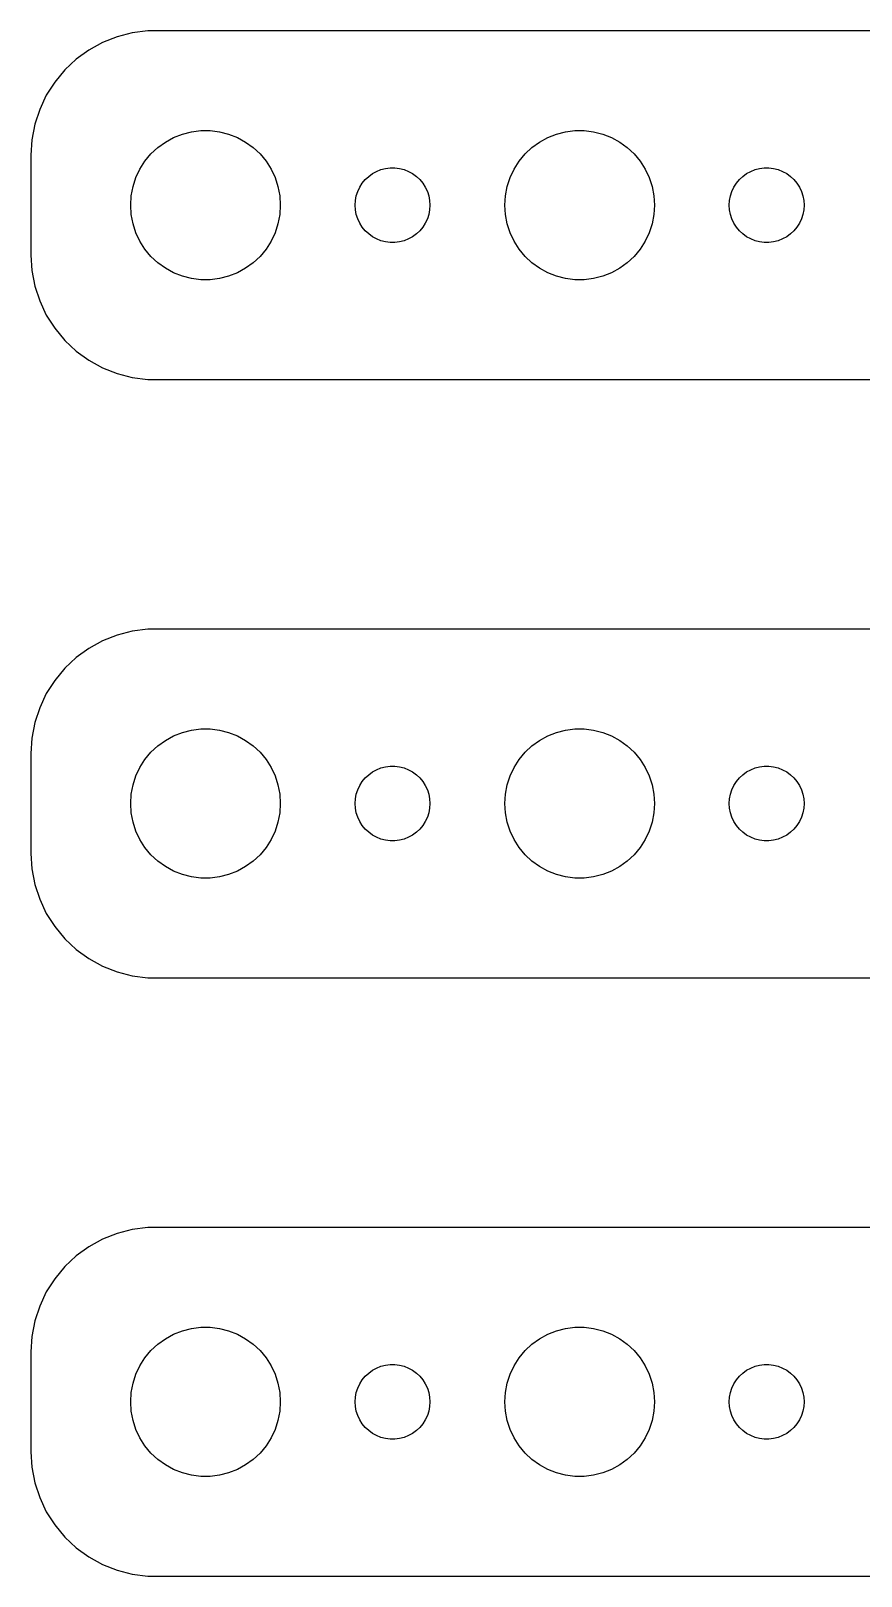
# Model space of a CAD drawing. Header units: metres. Extents: x -142 to 142, y 113 to 223.
# Drawn here: x -142 to -108.7, y 161 to 223 of the extents above; entities that cross this region are included whole.
import ezdxf

# ---------------------------------------------------------------- set-up
doc = ezdxf.new("R2010")
doc.units = ezdxf.units.M

msp = doc.modelspace()

# ---------------------------------------------------------------- linework, layer by layer
for p, q in [((-139.129, 222.524), (-139.679, 222.222)), ((-138.545, 222.755), (-139.129, 222.524)), ((-137.937, 222.911), (-138.545, 222.755)), ((-137.314, 222.99), (-137.937, 222.911)), ((137.314, 222.99), (-137.314, 222.99)), ((-139.679, 222.222), (-140.187, 221.853)), ((-140.645, 221.423), (-141.045, 220.939)), ((-140.187, 221.853), (-140.645, 221.423)), ((-141.045, 220.939), (-141.382, 220.409)), ((-141.382, 220.409), (-141.649, 219.841)), ((-141.649, 219.841), (-141.843, 219.243)), ((-141.843, 219.243), (-141.961, 218.627)), ((-136.277, 218.714), (-135.927, 218.853)), ((-135.927, 218.853), (-135.562, 218.947)), ((-135.562, 218.947), (-135.188, 218.994)), ((-135.188, 218.994), (-134.812, 218.994)), ((-134.812, 218.994), (-134.438, 218.947)), ((-134.438, 218.947), (-134.073, 218.853)), ((-134.073, 218.853), (-133.723, 218.714)), ((-121.277, 218.714), (-120.927, 218.853)), ((-120.927, 218.853), (-120.562, 218.947)), ((-120.562, 218.947), (-120.188, 218.994)), ((-120.188, 218.994), (-119.812, 218.994)), ((-119.812, 218.994), (-119.438, 218.947)), ((-119.438, 218.947), (-119.073, 218.853)), ((-119.073, 218.853), (-118.723, 218.714)), ((-141.961, 218.627), (-142, 218)), ((-137.187, 218.054), (-136.912, 218.312)), ((-136.912, 218.312), (-136.607, 218.533)), ((-136.607, 218.533), (-136.277, 218.714)), ((-133.723, 218.714), (-133.393, 218.533)), ((-133.393, 218.533), (-133.088, 218.312)), ((-133.088, 218.312), (-132.813, 218.054)), ((-122.187, 218.054), (-121.912, 218.312)), ((-121.912, 218.312), (-121.607, 218.533)), ((-121.607, 218.533), (-121.277, 218.714)), ((-118.723, 218.714), (-118.393, 218.533)), ((-118.393, 218.533), (-118.088, 218.312)), ((-118.088, 218.312), (-117.813, 218.054)), ((-142, 218), (-142, 214)), ((-137.629, 217.445), (-137.427, 217.763)), ((-137.427, 217.763), (-137.187, 218.054)), ((-132.813, 218.054), (-132.573, 217.763)), ((-132.573, 217.763), (-132.371, 217.445)), ((-122.629, 217.445), (-122.427, 217.763)), ((-122.427, 217.763), (-122.187, 218.054)), ((-117.813, 218.054), (-117.573, 217.763)), ((-117.573, 217.763), (-117.371, 217.445)), ((-137.906, 216.746), (-137.789, 217.104)), ((-137.789, 217.104), (-137.629, 217.445)), ((-132.371, 217.445), (-132.211, 217.104)), ((-132.211, 217.104), (-132.094, 216.746)), ((-128.714, 216.882), (-128.593, 217.027)), ((-128.593, 217.027), (-128.456, 217.156)), ((-128.456, 217.156), (-128.304, 217.266)), ((-128.304, 217.266), (-128.139, 217.357)), ((-128.139, 217.357), (-127.964, 217.427)), ((-127.964, 217.427), (-127.781, 217.473)), ((-127.781, 217.473), (-127.594, 217.497)), ((-127.594, 217.497), (-127.406, 217.497)), ((-127.406, 217.497), (-127.219, 217.473)), ((-127.219, 217.473), (-127.036, 217.427)), ((-127.036, 217.427), (-126.861, 217.357)), ((-126.861, 217.357), (-126.696, 217.266)), ((-126.696, 217.266), (-126.544, 217.156)), ((-126.544, 217.156), (-126.407, 217.027)), ((-126.407, 217.027), (-126.286, 216.882)), ((-122.906, 216.746), (-122.789, 217.104)), ((-122.789, 217.104), (-122.629, 217.445)), ((-117.371, 217.445), (-117.211, 217.104)), ((-117.211, 217.104), (-117.094, 216.746)), ((-113.714, 216.882), (-113.593, 217.027)), ((-113.593, 217.027), (-113.456, 217.156)), ((-113.456, 217.156), (-113.304, 217.266)), ((-113.304, 217.266), (-113.139, 217.357)), ((-113.139, 217.357), (-112.964, 217.427)), ((-112.964, 217.427), (-112.781, 217.473)), ((-112.781, 217.473), (-112.594, 217.497)), ((-112.594, 217.497), (-112.406, 217.497)), ((-112.406, 217.497), (-112.219, 217.473)), ((-112.219, 217.473), (-112.036, 217.427)), ((-112.036, 217.427), (-111.861, 217.357)), ((-111.861, 217.357), (-111.696, 217.266)), ((-111.696, 217.266), (-111.544, 217.156)), ((-111.544, 217.156), (-111.407, 217.027)), ((-111.407, 217.027), (-111.286, 216.882)), ((-138, 216), (-137.976, 216.376)), ((-137.976, 216.376), (-137.906, 216.746)), ((-132.094, 216.746), (-132.024, 216.376)), ((-132.024, 216.376), (-132, 216)), ((-128.988, 216.188), (-128.953, 216.373)), ((-128.953, 216.373), (-128.895, 216.552)), ((-128.895, 216.552), (-128.814, 216.723)), ((-128.814, 216.723), (-128.714, 216.882)), ((-126.286, 216.882), (-126.186, 216.723)), ((-126.186, 216.723), (-126.105, 216.552)), ((-126.105, 216.552), (-126.047, 216.373)), ((-126.047, 216.373), (-126.012, 216.188)), ((-123, 216), (-122.976, 216.376)), ((-122.976, 216.376), (-122.906, 216.746)), ((-117.094, 216.746), (-117.024, 216.376)), ((-117.024, 216.376), (-117, 216)), ((-113.988, 216.188), (-113.953, 216.373)), ((-113.953, 216.373), (-113.895, 216.552)), ((-113.895, 216.552), (-113.814, 216.723)), ((-113.814, 216.723), (-113.714, 216.882)), ((-111.286, 216.882), (-111.186, 216.723)), ((-111.186, 216.723), (-111.105, 216.552)), ((-111.105, 216.552), (-111.047, 216.373)), ((-111.047, 216.373), (-111.012, 216.188)), ((-137.976, 215.624), (-138, 216)), ((-132, 216), (-132.024, 215.624)), ((-129, 216), (-128.988, 216.188)), ((-128.988, 215.812), (-129, 216)), ((-128.953, 215.627), (-128.988, 215.812)), ((-126.012, 215.812), (-126.047, 215.627)), ((-126.012, 216.188), (-126, 216)), ((-126, 216), (-126.012, 215.812)), ((-122.976, 215.624), (-123, 216)), ((-117, 216), (-117.024, 215.624)), ((-114, 216), (-113.988, 216.188)), ((-113.988, 215.812), (-114, 216)), ((-113.953, 215.627), (-113.988, 215.812)), ((-111.012, 215.812), (-111.047, 215.627)), ((-111.012, 216.188), (-111, 216)), ((-111, 216), (-111.012, 215.812)), ((-137.906, 215.254), (-137.976, 215.624)), ((-137.789, 214.896), (-137.906, 215.254)), ((-132.094, 215.254), (-132.211, 214.896)), ((-132.024, 215.624), (-132.094, 215.254)), ((-128.895, 215.448), (-128.953, 215.627)), ((-128.814, 215.277), (-128.895, 215.448)), ((-128.714, 215.118), (-128.814, 215.277)), ((-128.593, 214.973), (-128.714, 215.118)), ((-126.286, 215.118), (-126.407, 214.973)), ((-126.186, 215.277), (-126.286, 215.118)), ((-126.105, 215.448), (-126.186, 215.277)), ((-126.047, 215.627), (-126.105, 215.448)), ((-122.906, 215.254), (-122.976, 215.624)), ((-122.789, 214.896), (-122.906, 215.254)), ((-117.094, 215.254), (-117.211, 214.896)), ((-117.024, 215.624), (-117.094, 215.254)), ((-113.895, 215.448), (-113.953, 215.627)), ((-113.814, 215.277), (-113.895, 215.448)), ((-113.714, 215.118), (-113.814, 215.277)), ((-113.593, 214.973), (-113.714, 215.118)), ((-111.286, 215.118), (-111.407, 214.973)), ((-111.186, 215.277), (-111.286, 215.118)), ((-111.105, 215.448), (-111.186, 215.277)), ((-111.047, 215.627), (-111.105, 215.448)), ((-137.629, 214.555), (-137.789, 214.896)), ((-137.427, 214.237), (-137.629, 214.555)), ((-132.371, 214.555), (-132.573, 214.237)), ((-132.211, 214.896), (-132.371, 214.555)), ((-128.456, 214.844), (-128.593, 214.973)), ((-128.304, 214.734), (-128.456, 214.844)), ((-128.139, 214.643), (-128.304, 214.734)), ((-127.964, 214.573), (-128.139, 214.643)), ((-127.781, 214.527), (-127.964, 214.573)), ((-127.594, 214.503), (-127.781, 214.527)), ((-127.406, 214.503), (-127.594, 214.503)), ((-127.219, 214.527), (-127.406, 214.503)), ((-127.036, 214.573), (-127.219, 214.527)), ((-126.861, 214.643), (-127.036, 214.573)), ((-126.696, 214.734), (-126.861, 214.643)), ((-126.544, 214.844), (-126.696, 214.734)), ((-126.407, 214.973), (-126.544, 214.844)), ((-122.629, 214.555), (-122.789, 214.896)), ((-122.427, 214.237), (-122.629, 214.555)), ((-117.371, 214.555), (-117.573, 214.237)), ((-117.211, 214.896), (-117.371, 214.555)), ((-113.456, 214.844), (-113.593, 214.973)), ((-113.304, 214.734), (-113.456, 214.844)), ((-113.139, 214.643), (-113.304, 214.734)), ((-112.964, 214.573), (-113.139, 214.643)), ((-112.781, 214.527), (-112.964, 214.573)), ((-112.594, 214.503), (-112.781, 214.527)), ((-112.406, 214.503), (-112.594, 214.503)), ((-112.219, 214.527), (-112.406, 214.503)), ((-112.036, 214.573), (-112.219, 214.527)), ((-111.861, 214.643), (-112.036, 214.573)), ((-111.696, 214.734), (-111.861, 214.643)), ((-111.544, 214.844), (-111.696, 214.734)), ((-111.407, 214.973), (-111.544, 214.844)), ((-142, 214), (-141.961, 213.373)), ((-137.187, 213.946), (-137.427, 214.237)), ((-136.912, 213.688), (-137.187, 213.946)), ((-132.813, 213.946), (-133.088, 213.688)), ((-132.573, 214.237), (-132.813, 213.946)), ((-122.187, 213.946), (-122.427, 214.237)), ((-121.912, 213.688), (-122.187, 213.946)), ((-117.813, 213.946), (-118.088, 213.688)), ((-117.573, 214.237), (-117.813, 213.946)), ((-141.961, 213.373), (-141.843, 212.757)), ((-136.607, 213.467), (-136.912, 213.688)), ((-136.277, 213.286), (-136.607, 213.467)), ((-135.927, 213.147), (-136.277, 213.286)), ((-133.723, 213.286), (-134.073, 213.147)), ((-133.393, 213.467), (-133.723, 213.286)), ((-133.088, 213.688), (-133.393, 213.467)), ((-121.607, 213.467), (-121.912, 213.688)), ((-121.277, 213.286), (-121.607, 213.467)), ((-120.927, 213.147), (-121.277, 213.286)), ((-118.723, 213.286), (-119.073, 213.147)), ((-118.393, 213.467), (-118.723, 213.286)), ((-118.088, 213.688), (-118.393, 213.467)), ((-141.843, 212.757), (-141.649, 212.159)), ((-135.562, 213.053), (-135.927, 213.147)), ((-135.188, 213.006), (-135.562, 213.053)), ((-134.812, 213.006), (-135.188, 213.006)), ((-134.438, 213.053), (-134.812, 213.006)), ((-134.073, 213.147), (-134.438, 213.053)), ((-120.562, 213.053), (-120.927, 213.147)), ((-120.188, 213.006), (-120.562, 213.053)), ((-119.812, 213.006), (-120.188, 213.006)), ((-119.438, 213.053), (-119.812, 213.006)), ((-119.073, 213.147), (-119.438, 213.053)), ((-141.649, 212.159), (-141.382, 211.591)), ((-141.382, 211.591), (-141.045, 211.061)), ((-141.045, 211.061), (-140.645, 210.577)), ((-140.645, 210.577), (-140.187, 210.147)), ((-140.187, 210.147), (-139.679, 209.778)), ((-139.679, 209.778), (-139.129, 209.476)), ((-139.129, 209.476), (-138.545, 209.245)), ((-138.545, 209.245), (-137.937, 209.089)), ((-137.937, 209.089), (-137.314, 209.01)), ((-137.314, 209.01), (137.314, 209.01)), ((-137.314, 198.99), (-137.937, 198.911)), ((137.314, 198.99), (-137.314, 198.99)), ((-139.129, 198.524), (-139.679, 198.222)), ((-138.545, 198.755), (-139.129, 198.524)), ((-137.937, 198.911), (-138.545, 198.755)), ((-140.187, 197.853), (-140.645, 197.423)), ((-139.679, 198.222), (-140.187, 197.853)), ((-140.645, 197.423), (-141.045, 196.939)), ((-141.045, 196.939), (-141.382, 196.409)), ((-141.382, 196.409), (-141.649, 195.841)), ((-141.843, 195.243), (-141.961, 194.627)), ((-141.649, 195.841), (-141.843, 195.243)), ((-141.961, 194.627), (-142, 194)), ((-136.607, 194.533), (-136.277, 194.714)), ((-136.277, 194.714), (-135.927, 194.853)), ((-135.927, 194.853), (-135.562, 194.947)), ((-135.562, 194.947), (-135.188, 194.994)), ((-135.188, 194.994), (-134.812, 194.994)), ((-134.812, 194.994), (-134.438, 194.947)), ((-134.438, 194.947), (-134.073, 194.853)), ((-134.073, 194.853), (-133.723, 194.714)), ((-133.723, 194.714), (-133.393, 194.533)), ((-121.607, 194.533), (-121.277, 194.714)), ((-121.277, 194.714), (-120.927, 194.853)), ((-120.927, 194.853), (-120.562, 194.947)), ((-120.562, 194.947), (-120.188, 194.994)), ((-120.188, 194.994), (-119.812, 194.994)), ((-119.812, 194.994), (-119.438, 194.947)), ((-119.438, 194.947), (-119.073, 194.853)), ((-119.073, 194.853), (-118.723, 194.714)), ((-118.723, 194.714), (-118.393, 194.533)), ((-142, 194), (-142, 190)), ((-137.427, 193.763), (-137.187, 194.054)), ((-137.187, 194.054), (-136.912, 194.312)), ((-136.912, 194.312), (-136.607, 194.533)), ((-133.393, 194.533), (-133.088, 194.312)), ((-133.088, 194.312), (-132.813, 194.054)), ((-132.813, 194.054), (-132.573, 193.763)), ((-122.427, 193.763), (-122.187, 194.054)), ((-122.187, 194.054), (-121.912, 194.312)), ((-121.912, 194.312), (-121.607, 194.533)), ((-118.393, 194.533), (-118.088, 194.312)), ((-118.088, 194.312), (-117.813, 194.054)), ((-117.813, 194.054), (-117.573, 193.763)), ((-137.789, 193.104), (-137.629, 193.445)), ((-137.629, 193.445), (-137.427, 193.763)), ((-132.573, 193.763), (-132.371, 193.445)), ((-132.371, 193.445), (-132.211, 193.104)), ((-128.139, 193.357), (-127.964, 193.427)), ((-127.964, 193.427), (-127.781, 193.473)), ((-127.781, 193.473), (-127.594, 193.497)), ((-127.594, 193.497), (-127.406, 193.497)), ((-127.406, 193.497), (-127.219, 193.473)), ((-127.219, 193.473), (-127.036, 193.427)), ((-127.036, 193.427), (-126.861, 193.357)), ((-122.789, 193.104), (-122.629, 193.445)), ((-122.629, 193.445), (-122.427, 193.763)), ((-117.573, 193.763), (-117.371, 193.445)), ((-117.371, 193.445), (-117.211, 193.104)), ((-113.139, 193.357), (-112.964, 193.427)), ((-112.964, 193.427), (-112.781, 193.473)), ((-112.781, 193.473), (-112.594, 193.497)), ((-112.594, 193.497), (-112.406, 193.497)), ((-112.406, 193.497), (-112.219, 193.473)), ((-112.219, 193.473), (-112.036, 193.427)), ((-112.036, 193.427), (-111.861, 193.357)), ((-137.906, 192.746), (-137.789, 193.104)), ((-132.211, 193.104), (-132.094, 192.746)), ((-128.814, 192.723), (-128.714, 192.882)), ((-128.714, 192.882), (-128.593, 193.027)), ((-128.593, 193.027), (-128.456, 193.156)), ((-128.456, 193.156), (-128.304, 193.266)), ((-128.304, 193.266), (-128.139, 193.357)), ((-126.861, 193.357), (-126.696, 193.266)), ((-126.696, 193.266), (-126.544, 193.156)), ((-126.544, 193.156), (-126.407, 193.027)), ((-126.407, 193.027), (-126.286, 192.882)), ((-126.286, 192.882), (-126.186, 192.723)), ((-122.906, 192.746), (-122.789, 193.104)), ((-117.211, 193.104), (-117.094, 192.746)), ((-113.814, 192.723), (-113.714, 192.882)), ((-113.714, 192.882), (-113.593, 193.027)), ((-113.593, 193.027), (-113.456, 193.156)), ((-113.456, 193.156), (-113.304, 193.266)), ((-113.304, 193.266), (-113.139, 193.357)), ((-111.861, 193.357), (-111.696, 193.266)), ((-111.696, 193.266), (-111.544, 193.156)), ((-111.544, 193.156), (-111.407, 193.027)), ((-111.407, 193.027), (-111.286, 192.882)), ((-111.286, 192.882), (-111.186, 192.723)), ((-138, 192), (-137.976, 192.376)), ((-137.976, 192.376), (-137.906, 192.746)), ((-132.094, 192.746), (-132.024, 192.376)), ((-132.024, 192.376), (-132, 192)), ((-129, 192), (-128.988, 192.188)), ((-128.988, 192.188), (-128.953, 192.373)), ((-128.953, 192.373), (-128.895, 192.552)), ((-128.895, 192.552), (-128.814, 192.723)), ((-126.186, 192.723), (-126.105, 192.552)), ((-126.105, 192.552), (-126.047, 192.373)), ((-126.047, 192.373), (-126.012, 192.188)), ((-126.012, 192.188), (-126, 192)), ((-123, 192), (-122.976, 192.376)), ((-122.976, 192.376), (-122.906, 192.746)), ((-117.094, 192.746), (-117.024, 192.376)), ((-117.024, 192.376), (-117, 192)), ((-114, 192), (-113.988, 192.188)), ((-113.988, 192.188), (-113.953, 192.373)), ((-113.953, 192.373), (-113.895, 192.552)), ((-113.895, 192.552), (-113.814, 192.723)), ((-111.186, 192.723), (-111.105, 192.552)), ((-111.105, 192.552), (-111.047, 192.373)), ((-111.047, 192.373), (-111.012, 192.188)), ((-111.012, 192.188), (-111, 192)), ((-137.976, 191.624), (-138, 192)), ((-137.906, 191.254), (-137.976, 191.624)), ((-132.024, 191.624), (-132.094, 191.254)), ((-132, 192), (-132.024, 191.624)), ((-128.988, 191.812), (-129, 192)), ((-128.953, 191.627), (-128.988, 191.812)), ((-128.895, 191.448), (-128.953, 191.627)), ((-126.047, 191.627), (-126.105, 191.448)), ((-126.012, 191.812), (-126.047, 191.627)), ((-126, 192), (-126.012, 191.812)), ((-122.976, 191.624), (-123, 192)), ((-122.906, 191.254), (-122.976, 191.624)), ((-117.024, 191.624), (-117.094, 191.254)), ((-117, 192), (-117.024, 191.624)), ((-113.988, 191.812), (-114, 192)), ((-113.953, 191.627), (-113.988, 191.812)), ((-113.895, 191.448), (-113.953, 191.627)), ((-111.047, 191.627), (-111.105, 191.448)), ((-111.012, 191.812), (-111.047, 191.627)), ((-111, 192), (-111.012, 191.812)), ((-137.789, 190.896), (-137.906, 191.254)), ((-132.094, 191.254), (-132.211, 190.896)), ((-128.814, 191.277), (-128.895, 191.448)), ((-128.714, 191.118), (-128.814, 191.277)), ((-128.593, 190.973), (-128.714, 191.118)), ((-128.456, 190.844), (-128.593, 190.973)), ((-126.407, 190.973), (-126.544, 190.844)), ((-126.286, 191.118), (-126.407, 190.973)), ((-126.186, 191.277), (-126.286, 191.118)), ((-126.105, 191.448), (-126.186, 191.277)), ((-122.789, 190.896), (-122.906, 191.254)), ((-117.094, 191.254), (-117.211, 190.896)), ((-113.814, 191.277), (-113.895, 191.448)), ((-113.714, 191.118), (-113.814, 191.277)), ((-113.593, 190.973), (-113.714, 191.118)), ((-113.456, 190.844), (-113.593, 190.973)), ((-111.407, 190.973), (-111.544, 190.844)), ((-111.286, 191.118), (-111.407, 190.973)), ((-111.186, 191.277), (-111.286, 191.118)), ((-111.105, 191.448), (-111.186, 191.277)), ((-137.629, 190.555), (-137.789, 190.896)), ((-137.427, 190.237), (-137.629, 190.555)), ((-132.371, 190.555), (-132.573, 190.237)), ((-132.211, 190.896), (-132.371, 190.555)), ((-128.304, 190.734), (-128.456, 190.844)), ((-128.139, 190.643), (-128.304, 190.734)), ((-127.964, 190.573), (-128.139, 190.643)), ((-127.781, 190.527), (-127.964, 190.573)), ((-127.594, 190.503), (-127.781, 190.527)), ((-127.406, 190.503), (-127.594, 190.503)), ((-127.219, 190.527), (-127.406, 190.503)), ((-127.036, 190.573), (-127.219, 190.527)), ((-126.861, 190.643), (-127.036, 190.573)), ((-126.696, 190.734), (-126.861, 190.643)), ((-126.544, 190.844), (-126.696, 190.734)), ((-122.629, 190.555), (-122.789, 190.896)), ((-122.427, 190.237), (-122.629, 190.555)), ((-117.371, 190.555), (-117.573, 190.237)), ((-117.211, 190.896), (-117.371, 190.555)), ((-113.304, 190.734), (-113.456, 190.844)), ((-113.139, 190.643), (-113.304, 190.734)), ((-112.964, 190.573), (-113.139, 190.643)), ((-112.781, 190.527), (-112.964, 190.573)), ((-112.594, 190.503), (-112.781, 190.527)), ((-112.406, 190.503), (-112.594, 190.503)), ((-112.219, 190.527), (-112.406, 190.503)), ((-112.036, 190.573), (-112.219, 190.527)), ((-111.861, 190.643), (-112.036, 190.573)), ((-111.696, 190.734), (-111.861, 190.643)), ((-111.544, 190.844), (-111.696, 190.734)), ((-142, 190), (-141.961, 189.373)), ((-137.187, 189.946), (-137.427, 190.237)), ((-136.912, 189.688), (-137.187, 189.946)), ((-136.607, 189.467), (-136.912, 189.688)), ((-133.088, 189.688), (-133.393, 189.467)), ((-132.813, 189.946), (-133.088, 189.688)), ((-132.573, 190.237), (-132.813, 189.946)), ((-122.187, 189.946), (-122.427, 190.237)), ((-121.912, 189.688), (-122.187, 189.946)), ((-121.607, 189.467), (-121.912, 189.688)), ((-118.088, 189.688), (-118.393, 189.467)), ((-117.813, 189.946), (-118.088, 189.688)), ((-117.573, 190.237), (-117.813, 189.946)), ((-141.961, 189.373), (-141.843, 188.757)), ((-136.277, 189.286), (-136.607, 189.467)), ((-135.927, 189.147), (-136.277, 189.286)), ((-135.562, 189.053), (-135.927, 189.147)), ((-135.188, 189.006), (-135.562, 189.053)), ((-134.438, 189.053), (-134.812, 189.006)), ((-134.073, 189.147), (-134.438, 189.053)), ((-133.723, 189.286), (-134.073, 189.147)), ((-133.393, 189.467), (-133.723, 189.286)), ((-121.277, 189.286), (-121.607, 189.467)), ((-120.927, 189.147), (-121.277, 189.286)), ((-120.562, 189.053), (-120.927, 189.147)), ((-120.188, 189.006), (-120.562, 189.053)), ((-119.438, 189.053), (-119.812, 189.006)), ((-119.073, 189.147), (-119.438, 189.053)), ((-118.723, 189.286), (-119.073, 189.147)), ((-118.393, 189.467), (-118.723, 189.286)), ((-141.843, 188.757), (-141.649, 188.159)), ((-134.812, 189.006), (-135.188, 189.006)), ((-119.812, 189.006), (-120.188, 189.006)), ((-141.649, 188.159), (-141.382, 187.591)), ((-141.382, 187.591), (-141.045, 187.061)), ((-141.045, 187.061), (-140.645, 186.577)), ((-140.645, 186.577), (-140.187, 186.147)), ((-140.187, 186.147), (-139.679, 185.778)), ((-139.679, 185.778), (-139.129, 185.476)), ((-139.129, 185.476), (-138.545, 185.245)), ((-138.545, 185.245), (-137.937, 185.089)), ((-137.937, 185.089), (-137.314, 185.01)), ((-137.314, 185.01), (137.314, 185.01)), ((-137.937, 174.911), (-138.545, 174.755)), ((-137.314, 174.99), (-137.937, 174.911)), ((137.314, 174.99), (-137.314, 174.99)), ((-139.679, 174.222), (-140.187, 173.853)), ((-139.129, 174.524), (-139.679, 174.222)), ((-138.545, 174.755), (-139.129, 174.524)), ((-140.187, 173.853), (-140.645, 173.423)), ((-141.045, 172.939), (-141.382, 172.409)), ((-140.645, 173.423), (-141.045, 172.939)), ((-141.382, 172.409), (-141.649, 171.841)), ((-141.649, 171.841), (-141.843, 171.243)), ((-141.843, 171.243), (-141.961, 170.627)), ((-141.961, 170.627), (-142, 170)), ((-136.912, 170.312), (-136.607, 170.533)), ((-136.607, 170.533), (-136.277, 170.714)), ((-136.277, 170.714), (-135.927, 170.853)), ((-135.927, 170.853), (-135.562, 170.947)), ((-135.562, 170.947), (-135.188, 170.994)), ((-135.188, 170.994), (-134.812, 170.994)), ((-134.812, 170.994), (-134.438, 170.947)), ((-134.438, 170.947), (-134.073, 170.853)), ((-134.073, 170.853), (-133.723, 170.714)), ((-133.723, 170.714), (-133.393, 170.533)), ((-133.393, 170.533), (-133.088, 170.312)), ((-121.912, 170.312), (-121.607, 170.533)), ((-121.607, 170.533), (-121.277, 170.714)), ((-121.277, 170.714), (-120.927, 170.853)), ((-120.927, 170.853), (-120.562, 170.947)), ((-120.562, 170.947), (-120.188, 170.994)), ((-120.188, 170.994), (-119.812, 170.994)), ((-119.812, 170.994), (-119.438, 170.947)), ((-119.438, 170.947), (-119.073, 170.853)), ((-119.073, 170.853), (-118.723, 170.714)), ((-118.723, 170.714), (-118.393, 170.533)), ((-118.393, 170.533), (-118.088, 170.312)), ((-142, 170), (-142, 166)), ((-137.427, 169.763), (-137.187, 170.054)), ((-137.187, 170.054), (-136.912, 170.312)), ((-133.088, 170.312), (-132.813, 170.054)), ((-132.813, 170.054), (-132.573, 169.763)), ((-122.427, 169.763), (-122.187, 170.054)), ((-122.187, 170.054), (-121.912, 170.312)), ((-118.088, 170.312), (-117.813, 170.054)), ((-117.813, 170.054), (-117.573, 169.763)), ((-137.789, 169.104), (-137.629, 169.445)), ((-137.629, 169.445), (-137.427, 169.763)), ((-132.573, 169.763), (-132.371, 169.445)), ((-132.371, 169.445), (-132.211, 169.104)), ((-128.456, 169.156), (-128.304, 169.266)), ((-128.304, 169.266), (-128.139, 169.357)), ((-128.139, 169.357), (-127.964, 169.427)), ((-127.964, 169.427), (-127.781, 169.473)), ((-127.781, 169.473), (-127.594, 169.497)), ((-127.594, 169.497), (-127.406, 169.497)), ((-127.406, 169.497), (-127.219, 169.473)), ((-127.219, 169.473), (-127.036, 169.427)), ((-127.036, 169.427), (-126.861, 169.357)), ((-126.861, 169.357), (-126.696, 169.266)), ((-126.696, 169.266), (-126.544, 169.156)), ((-122.789, 169.104), (-122.629, 169.445)), ((-122.629, 169.445), (-122.427, 169.763)), ((-117.573, 169.763), (-117.371, 169.445)), ((-117.371, 169.445), (-117.211, 169.104)), ((-113.456, 169.156), (-113.304, 169.266)), ((-113.304, 169.266), (-113.139, 169.357)), ((-113.139, 169.357), (-112.964, 169.427)), ((-112.964, 169.427), (-112.781, 169.473)), ((-112.781, 169.473), (-112.594, 169.497)), ((-112.594, 169.497), (-112.406, 169.497)), ((-112.406, 169.497), (-112.219, 169.473)), ((-112.219, 169.473), (-112.036, 169.427)), ((-112.036, 169.427), (-111.861, 169.357)), ((-111.861, 169.357), (-111.696, 169.266)), ((-111.696, 169.266), (-111.544, 169.156)), ((-137.976, 168.376), (-137.906, 168.746)), ((-137.906, 168.746), (-137.789, 169.104)), ((-132.211, 169.104), (-132.094, 168.746)), ((-132.094, 168.746), (-132.024, 168.376)), ((-128.895, 168.552), (-128.814, 168.723)), ((-128.814, 168.723), (-128.714, 168.882)), ((-128.714, 168.882), (-128.593, 169.027)), ((-128.593, 169.027), (-128.456, 169.156)), ((-126.544, 169.156), (-126.407, 169.027)), ((-126.407, 169.027), (-126.286, 168.882)), ((-126.286, 168.882), (-126.186, 168.723)), ((-126.186, 168.723), (-126.105, 168.552)), ((-122.976, 168.376), (-122.906, 168.746)), ((-122.906, 168.746), (-122.789, 169.104)), ((-117.211, 169.104), (-117.094, 168.746)), ((-117.094, 168.746), (-117.024, 168.376)), ((-113.895, 168.552), (-113.814, 168.723)), ((-113.814, 168.723), (-113.714, 168.882)), ((-113.714, 168.882), (-113.593, 169.027)), ((-113.593, 169.027), (-113.456, 169.156)), ((-111.544, 169.156), (-111.407, 169.027)), ((-111.407, 169.027), (-111.286, 168.882)), ((-111.286, 168.882), (-111.186, 168.723)), ((-111.186, 168.723), (-111.105, 168.552)), ((-138, 168), (-137.976, 168.376)), ((-137.976, 167.624), (-138, 168)), ((-132.024, 168.376), (-132, 168)), ((-132, 168), (-132.024, 167.624)), ((-129, 168), (-128.988, 168.188)), ((-128.988, 167.812), (-129, 168)), ((-128.988, 168.188), (-128.953, 168.373)), ((-128.953, 168.373), (-128.895, 168.552)), ((-126.105, 168.552), (-126.047, 168.373)), ((-126.047, 168.373), (-126.012, 168.188)), ((-126.012, 168.188), (-126, 168)), ((-126, 168), (-126.012, 167.812)), ((-123, 168), (-122.976, 168.376)), ((-122.976, 167.624), (-123, 168)), ((-117.024, 168.376), (-117, 168)), ((-117, 168), (-117.024, 167.624)), ((-114, 168), (-113.988, 168.188)), ((-113.988, 167.812), (-114, 168)), ((-113.988, 168.188), (-113.953, 168.373)), ((-113.953, 168.373), (-113.895, 168.552)), ((-111.105, 168.552), (-111.047, 168.373)), ((-111.047, 168.373), (-111.012, 168.188)), ((-111.012, 168.188), (-111, 168)), ((-111, 168), (-111.012, 167.812)), ((-137.906, 167.254), (-137.976, 167.624)), ((-132.024, 167.624), (-132.094, 167.254)), ((-128.953, 167.627), (-128.988, 167.812)), ((-128.895, 167.448), (-128.953, 167.627)), ((-128.814, 167.277), (-128.895, 167.448)), ((-126.105, 167.448), (-126.186, 167.277)), ((-126.047, 167.627), (-126.105, 167.448)), ((-126.012, 167.812), (-126.047, 167.627)), ((-122.906, 167.254), (-122.976, 167.624)), ((-117.024, 167.624), (-117.094, 167.254)), ((-113.953, 167.627), (-113.988, 167.812)), ((-113.895, 167.448), (-113.953, 167.627)), ((-113.814, 167.277), (-113.895, 167.448)), ((-111.105, 167.448), (-111.186, 167.277)), ((-111.047, 167.627), (-111.105, 167.448)), ((-111.012, 167.812), (-111.047, 167.627)), ((-137.789, 166.896), (-137.906, 167.254)), ((-137.629, 166.555), (-137.789, 166.896)), ((-132.211, 166.896), (-132.371, 166.555)), ((-132.094, 167.254), (-132.211, 166.896)), ((-128.714, 167.118), (-128.814, 167.277)), ((-128.593, 166.973), (-128.714, 167.118)), ((-128.456, 166.844), (-128.593, 166.973)), ((-128.304, 166.734), (-128.456, 166.844)), ((-128.139, 166.643), (-128.304, 166.734)), ((-126.696, 166.734), (-126.861, 166.643)), ((-126.544, 166.844), (-126.696, 166.734)), ((-126.407, 166.973), (-126.544, 166.844)), ((-126.286, 167.118), (-126.407, 166.973)), ((-126.186, 167.277), (-126.286, 167.118)), ((-122.789, 166.896), (-122.906, 167.254)), ((-122.629, 166.555), (-122.789, 166.896)), ((-117.211, 166.896), (-117.371, 166.555)), ((-117.094, 167.254), (-117.211, 166.896)), ((-113.714, 167.118), (-113.814, 167.277)), ((-113.593, 166.973), (-113.714, 167.118)), ((-113.456, 166.844), (-113.593, 166.973)), ((-113.304, 166.734), (-113.456, 166.844)), ((-113.139, 166.643), (-113.304, 166.734)), ((-111.696, 166.734), (-111.861, 166.643)), ((-111.544, 166.844), (-111.696, 166.734)), ((-111.407, 166.973), (-111.544, 166.844)), ((-111.286, 167.118), (-111.407, 166.973)), ((-111.186, 167.277), (-111.286, 167.118)), ((-137.427, 166.237), (-137.629, 166.555)), ((-137.187, 165.946), (-137.427, 166.237)), ((-132.573, 166.237), (-132.813, 165.946)), ((-132.371, 166.555), (-132.573, 166.237)), ((-127.964, 166.573), (-128.139, 166.643)), ((-127.781, 166.527), (-127.964, 166.573)), ((-127.594, 166.503), (-127.781, 166.527)), ((-127.406, 166.503), (-127.594, 166.503)), ((-127.219, 166.527), (-127.406, 166.503)), ((-127.036, 166.573), (-127.219, 166.527)), ((-126.861, 166.643), (-127.036, 166.573)), ((-122.427, 166.237), (-122.629, 166.555)), ((-122.187, 165.946), (-122.427, 166.237)), ((-117.573, 166.237), (-117.813, 165.946)), ((-117.371, 166.555), (-117.573, 166.237)), ((-112.964, 166.573), (-113.139, 166.643)), ((-112.781, 166.527), (-112.964, 166.573)), ((-112.594, 166.503), (-112.781, 166.527)), ((-112.406, 166.503), (-112.594, 166.503)), ((-112.219, 166.527), (-112.406, 166.503)), ((-112.036, 166.573), (-112.219, 166.527)), ((-111.861, 166.643), (-112.036, 166.573)), ((-142, 166), (-141.961, 165.373)), ((-136.912, 165.688), (-137.187, 165.946)), ((-136.607, 165.467), (-136.912, 165.688)), ((-133.088, 165.688), (-133.393, 165.467)), ((-132.813, 165.946), (-133.088, 165.688)), ((-121.912, 165.688), (-122.187, 165.946)), ((-121.607, 165.467), (-121.912, 165.688)), ((-118.088, 165.688), (-118.393, 165.467)), ((-117.813, 165.946), (-118.088, 165.688)), ((-141.961, 165.373), (-141.843, 164.757)), ((-136.277, 165.286), (-136.607, 165.467)), ((-135.927, 165.147), (-136.277, 165.286)), ((-135.562, 165.053), (-135.927, 165.147)), ((-135.188, 165.006), (-135.562, 165.053)), ((-134.812, 165.006), (-135.188, 165.006)), ((-134.438, 165.053), (-134.812, 165.006)), ((-134.073, 165.147), (-134.438, 165.053)), ((-133.723, 165.286), (-134.073, 165.147)), ((-133.393, 165.467), (-133.723, 165.286)), ((-121.277, 165.286), (-121.607, 165.467)), ((-120.927, 165.147), (-121.277, 165.286)), ((-120.562, 165.053), (-120.927, 165.147)), ((-120.188, 165.006), (-120.562, 165.053)), ((-119.812, 165.006), (-120.188, 165.006)), ((-119.438, 165.053), (-119.812, 165.006)), ((-119.073, 165.147), (-119.438, 165.053)), ((-118.723, 165.286), (-119.073, 165.147)), ((-118.393, 165.467), (-118.723, 165.286)), ((-141.843, 164.757), (-141.649, 164.159)), ((-141.649, 164.159), (-141.382, 163.591)), ((-141.382, 163.591), (-141.045, 163.061)), ((-141.045, 163.061), (-140.645, 162.577)), ((-140.645, 162.577), (-140.187, 162.147)), ((-140.187, 162.147), (-139.679, 161.778)), ((-139.679, 161.778), (-139.129, 161.476)), ((-139.129, 161.476), (-138.545, 161.245)), ((-138.545, 161.245), (-137.937, 161.089)), ((-137.937, 161.089), (-137.314, 161.01)), ((-137.314, 161.01), (137.314, 161.01))]:
    msp.add_line(p, q)

doc.saveas('drawing.dxf')
